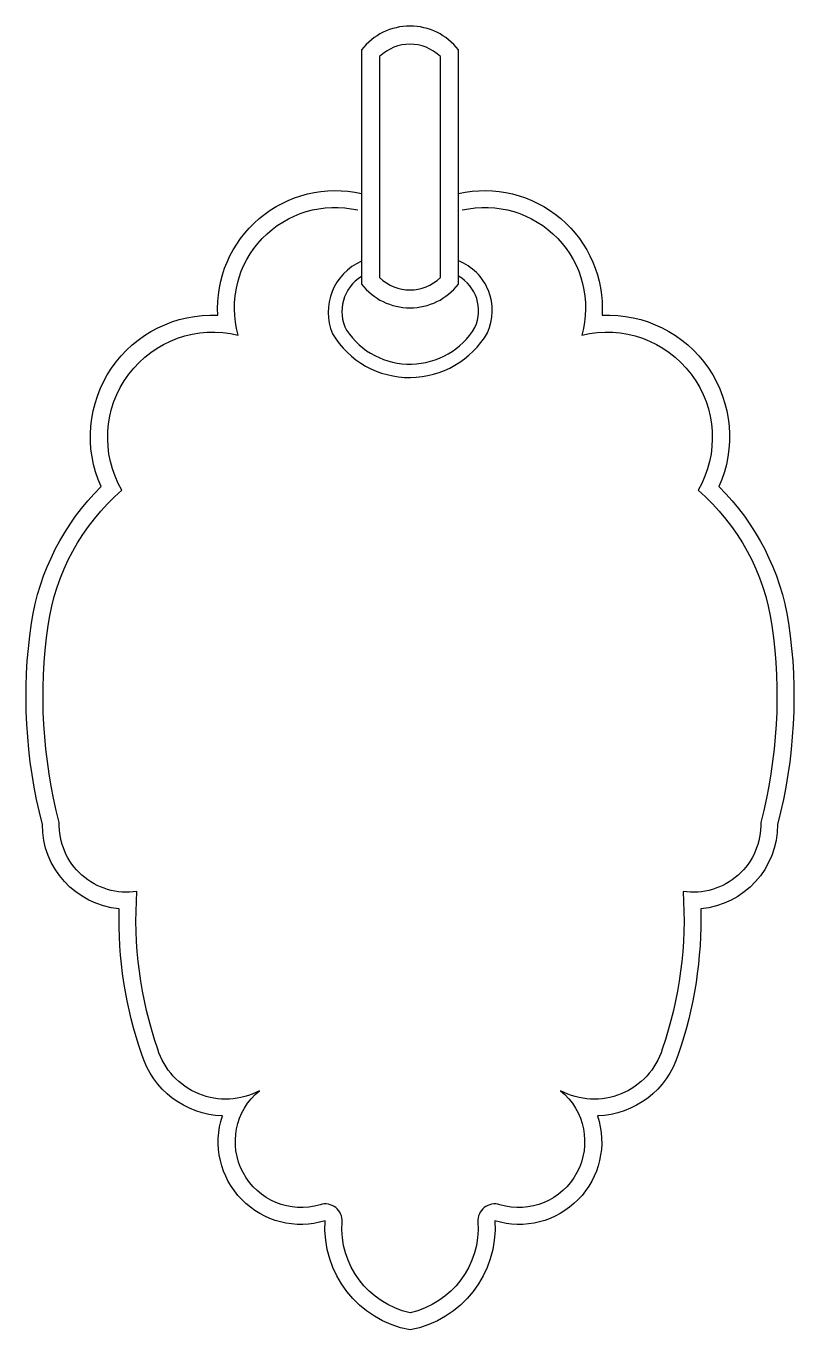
# Model space of a CAD drawing. Header units: metres. Extents: x 710 to 815, y 693 to 871.
import ezdxf

# ---------------------------------------------------------------- set-up
doc = ezdxf.new("R2010")
doc.units = ezdxf.units.M
doc.layers.add('3', color=3, linetype='Continuous')
doc.layers.add('4', color=4, linetype='Continuous')

msp = doc.modelspace()

# ---------------------------------------------------------------- linework, layer by layer
at = {"layer": '3'}
msp.add_lwpolyline([(758.11, 867.03), (758.11, 836.88, 0.41), (766.41, 836.88), (766.41, 867.03, 0.41)], format="xyb", close=True, dxfattribs=at)
for points in [[(769.39, 846.09, -0.57), (785.72, 829.01, -0.66), (801.6, 807.81, -0.18), (811.66, 789.35, -0.1), (810.13, 762.46, -0.47), (799.54, 753.04, -0.1), (796.7, 731.51, -0.47), (782.82, 725.83, -0.82), (774.51, 710.27, 0.53), (771.54, 707.92, -0.37), (762.26, 695.51, -0.37), (752.98, 707.92, 0.53), (750.01, 710.27, -0.82), (741.7, 725.83, -0.47), (727.82, 731.51, -0.1), (724.98, 753.04, -0.47), (714.39, 762.46, -0.1), (712.85, 789.35, -0.18), (722.92, 807.81, -0.66), (738.8, 829.01, -0.57), (755.13, 846.09, -0.57)], [(755.65, 837, 0.4), (753.61, 829.66, 0.55), (771.13, 830.05, 0.39), (768.87, 837.05, 0.2)]]:
    msp.add_lwpolyline(points, format="xyb", dxfattribs=at)
at = {"layer": '4'}
msp.add_lwpolyline([(755.65, 867.96), (755.65, 835.96, 0.49), (768.87, 835.96), (768.87, 867.96, 0.49)], format="xyb", close=True, dxfattribs=at)
for points in [[(768.87, 848.33, -0.5), (788.48, 831.71, -0.56), (804.43, 808.31, -0.16), (813.94, 789.68, -0.1), (812.44, 762.2, -0.39), (801.94, 750.67, -0.09), (798.88, 730.79, -0.32), (787.85, 722.4, -0.61), (773.84, 708.07, -0.38), (762.26, 693.17, -0.38), (750.68, 708.07, -0.61), (736.66, 722.4, -0.32), (725.64, 730.79, -0.09), (722.57, 750.67, -0.39), (712.08, 762.2, -0.1), (710.58, 789.68, -0.16), (720.09, 808.31, -0.56), (736.03, 831.71, -0.5), (755.65, 848.33)], [(755.65, 839.1, 0.41), (751.68, 829.16, 0.57), (772.84, 829.33, 0.43), (768.87, 839.14)]]:
    msp.add_lwpolyline(points, format="xyb", dxfattribs=at)

doc.saveas('drawing.dxf')
